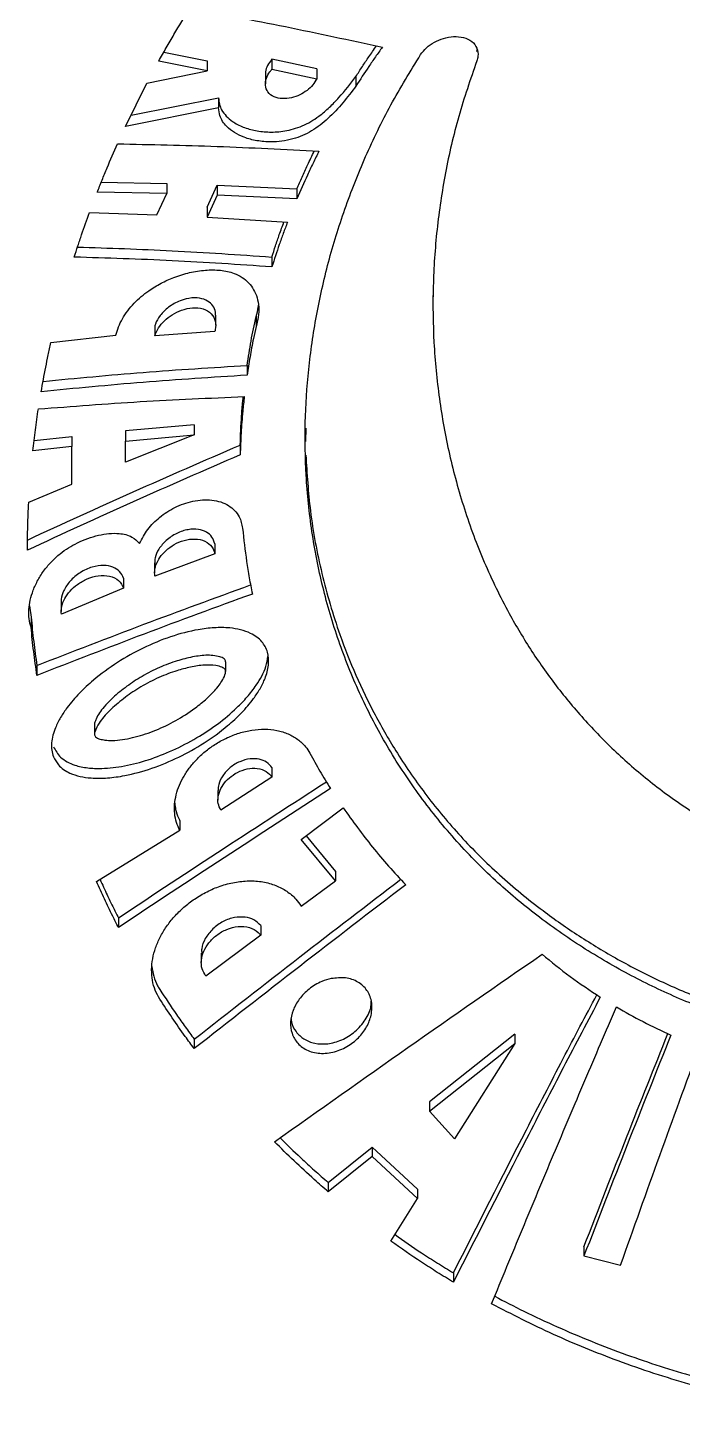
# Model space of a CAD drawing. Header units: millimetres. Extents: x 8 to 862, y 8 to 585.
# Drawn here: x 106.71 to 114.31, y 342.42 to 358.39 of the extents above; entities that cross this region are included whole.
import ezdxf

# ---------------------------------------------------------------- set-up
doc = ezdxf.new("R2010")
doc.units = ezdxf.units.MM
doc.layers.add('OUTLINE', color=7, linetype='Continuous', lineweight=25)

msp = doc.modelspace()

# ---------------------------------------------------------------- linework, layer by layer
at = {"layer": 'OUTLINE'}
for p, q in [((108.29147, 358.09828), (108.79603, 357.99857)), ((111.92531, 358.10838), (111.92908, 358.1307)), ((108.79603, 357.88301), (108.23247, 357.99331)), ((108.79603, 357.99857), (108.79603, 357.88301)), ((110.0682, 357.90456), (109.54709, 358.01649)), ((109.54709, 358.01649), (109.54709, 357.90224)), ((108.09539, 357.73852), (108.79603, 357.88301)), ((109.47119, 357.84546), (109.47119, 357.73101)), ((109.54709, 357.90224), (110.0682, 357.79114)), ((110.0682, 357.90456), (110.0682, 357.79114)), ((110.5231, 357.81844), (110.5231, 357.70568)), ((107.84634, 357.23605), (108.09539, 357.73852)), ((108.92759, 357.45346), (107.84634, 357.23605)), ((107.91096, 357.36642), (108.92759, 357.56883)), ((108.92759, 357.56883), (108.92759, 357.45346)), ((107.56536, 356.59005), (108.32619, 356.57552)), ((108.32619, 356.57552), (108.32619, 356.45905)), ((108.79603, 356.29915), (108.91099, 356.55588)), ((108.91099, 356.55588), (109.83709, 356.51091)), ((108.91099, 356.55588), (108.91099, 356.44051)), ((109.83709, 356.51091), (109.83709, 356.39713)), ((108.32619, 356.45905), (107.51871, 356.4728)), ((108.21024, 356.21153), (108.32619, 356.45905)), ((108.91099, 356.44051), (108.79603, 356.18361)), ((109.83709, 356.39713), (108.91099, 356.44051)), ((107.42941, 356.23742), (108.21024, 356.21153)), ((108.79603, 356.29915), (108.79603, 356.18361)), ((108.79603, 356.18361), (109.72734, 356.12495)), ((109.54709, 355.72113), (109.54709, 355.60703)), ((111.41706, 355.27586), (111.41706, 355.16451)), ((108.18743, 354.92367), (108.18743, 354.80742)), ((108.89446, 354.9283), (108.89446, 355.04402)), ((109.36266, 355.02926), (109.36266, 354.91506)), ((106.98178, 354.72667), (107.7355, 354.81236)), ((108.88327, 354.85675), (108.18743, 354.80742)), ((109.2585, 354.46277), (109.2585, 354.34862)), ((106.78573, 353.58983), (107.22513, 353.63854)), ((107.22513, 353.63854), (107.22513, 353.52118)), ((108.64379, 353.77108), (107.84634, 353.70113)), ((107.84634, 353.70113), (107.84634, 353.5849)), ((108.64379, 353.65623), (107.84634, 353.33783)), ((107.84634, 353.5849), (108.64379, 353.65623)), ((108.64379, 353.77108), (108.64379, 353.65623)), ((109.94011, 353.73235), (109.93837, 353.5798)), ((107.22513, 353.52118), (106.77132, 353.46999)), ((107.22513, 353.08299), (107.22513, 353.52118)), ((107.84634, 353.33783), (107.84634, 353.5849)), ((109.17873, 353.53831), (109.17873, 353.42447)), ((106.72321, 352.87281), (107.22513, 353.08299)), ((108.88327, 352.38984), (108.88327, 352.2762)), ((108.88327, 352.2762), (108.18743, 352.01462)), ((108.1841, 352.16862), (108.1841, 352.05414)), ((107.8256, 351.87667), (107.10242, 351.5724)), ((107.8256, 351.99174), (107.8256, 351.87667)), ((107.10014, 351.72155), (107.10014, 351.60601)), ((106.73194, 351.67098), (106.75098, 351.53865)), ((106.75098, 351.53865), (106.75098, 351.42211)), ((106.81895, 350.97885), (106.81895, 350.86294)), ((109.01008, 350.90692), (109.01008, 351.01969)), ((107.4872, 350.29555), (107.4872, 350.18135)), ((109.54709, 349.79272), (109.54709, 349.68163)), ((109.54709, 349.68163), (108.95347, 349.29933)), ((108.91991, 349.52769), (108.91991, 349.41624)), ((109.88667, 348.9565), (110.3739, 349.3261)), ((108.47809, 349.17662), (108.47809, 349.06465)), ((107.51167, 348.46887), (108.47809, 349.06465)), ((109.94286, 348.99913), (110.28402, 348.58836)), ((110.28402, 348.47872), (109.88667, 348.9565)), ((110.28402, 348.58836), (110.28402, 348.47872)), ((109.88667, 348.18482), (110.28402, 348.47872)), ((107.7647, 348.04892), (107.7647, 347.93692)), ((109.4175, 347.95829), (109.4175, 347.84814)), ((109.4175, 347.84814), (108.77899, 347.37276)), ((108.72739, 347.63941), (108.72739, 347.52852)), ((108.64497, 346.63983), (108.64497, 346.52968)), ((112.36607, 346.69667), (111.37611, 345.91377)), ((112.36607, 346.69667), (112.36607, 346.58906)), ((111.37611, 345.80573), (112.36607, 346.58906)), ((112.36607, 346.58906), (111.66866, 345.48102)), ((111.37611, 345.91377), (111.37611, 345.80573)), ((111.66866, 345.48102), (111.37611, 345.80573)), ((110.20081, 344.97579), (110.71156, 345.38443)), ((110.71156, 345.38443), (111.23804, 344.89938)), ((110.71156, 345.38443), (110.71156, 345.27614)), ((110.71156, 345.27614), (110.20081, 344.86732)), ((111.23804, 344.79134), (110.71156, 345.27614)), ((110.20081, 344.97579), (110.20081, 344.86732)), ((111.23804, 344.89938), (111.23804, 344.79134)), ((110.92926, 344.29438), (111.23804, 344.79134)), ((113.1699, 344.22962), (113.1699, 344.12269)), ((113.1699, 344.12269), (113.59576, 344.01762)), ((111.65416, 343.92536), (111.65416, 343.81734))]:
    msp.add_line(p, q, dxfattribs=at)
for points, knots in [([(108.23247, 357.99331), (108.2615, 358.0453), (108.31956, 358.14926), (108.43907, 358.35515), (108.53335, 358.50759), (108.59605, 358.60895)], [0, 0, 0, 0, 0.25096148, 0.50191666, 1, 1, 1, 1]), ([(108.59605, 358.60895), (108.96406, 358.54015), (109.70038, 358.40249), (110.45268, 358.23875), (110.82898, 358.15685)], [0, 0, 0, 0, 0.49980988, 1, 1, 1, 1]), ([(111.27318, 358.0707), (111.29447, 358.0983), (111.33703, 358.15344), (111.43249, 358.219), (111.54145, 358.26478), (111.66014, 358.2851), (111.77658, 358.27404), (111.87415, 358.22805), (111.9338, 358.15117), (111.94633, 358.06811), (111.93072, 358.01562), (111.92531, 357.99743)], [0, 0, 0, 0, 0.10213372, 0.20411386, 0.31005557, 0.42513788, 0.54998549, 0.68144325, 0.81244472, 0.93501247, 1, 1, 1, 1]), ([(110.5231, 357.81844), (110.54761, 357.85663), (110.59665, 357.933), (110.67506, 358.05102), (110.73099, 358.12989), (110.76045, 358.17143)], [0, 0, 0, 0, 0.32123746, 0.6424776, 1, 1, 1, 1]), ([(110.82898, 358.15685), (110.80229, 358.1196), (110.74891, 358.04509), (110.64562, 357.89524), (110.57202, 357.78138), (110.5231, 357.70568)], [0, 0, 0, 0, 0.25103921, 0.50207603, 1, 1, 1, 1]), ([(109.54709, 358.01649), (109.52912, 357.99319), (109.49318, 357.94659), (109.47071, 357.88512), (109.47356, 357.8542), (109.47436, 357.84555)], [0, 0, 0, 0, 0.41856, 0.83728464, 1, 1, 1, 1]), ([(123.71643, 357.62114), (123.83321, 357.39987), (124.06715, 356.95659), (124.33597, 356.27151), (124.54601, 355.57977), (124.69355, 354.87626), (124.77715, 354.16621), (124.79483, 353.45249), (124.7461, 352.74894), (124.63619, 352.09025), (124.4741, 351.47664), (124.26922, 350.90659), (124.01358, 350.35319), (123.70736, 349.82072), (123.35964, 349.32554), (122.9742, 348.87031), (122.55571, 348.45478), (122.09339, 348.06752), (121.62062, 347.73452), (121.14618, 347.45099), (120.67968, 347.21221), (120.18841, 347.00061), (119.67401, 346.81941), (119.13787, 346.67338), (118.58409, 346.56433), (118.01927, 346.49424), (117.41381, 346.46377), (116.77201, 346.48557), (116.10285, 346.56608), (115.45287, 346.7011), (114.83037, 346.88786), (114.2397, 347.11818), (113.66269, 347.39777), (113.10847, 347.72442), (112.58331, 348.09694), (112.08769, 348.51891), (111.62859, 348.99404), (111.21227, 349.52049), (110.85461, 350.07606), (110.55449, 350.65797), (110.3126, 351.26339), (110.1283, 351.89018), (110.00241, 352.53252), (109.93675, 353.16916), (109.92655, 353.7977), (109.9663, 354.41545), (110.05582, 355.03749), (110.19543, 355.65945), (110.38532, 356.27784), (110.62763, 356.88918), (110.91737, 357.49091), (111.15464, 357.87754), (111.27318, 358.0707)], [0, 0, 0, 0, 0.02287789, 0.04583246, 0.06879484, 0.09168378, 0.11552179, 0.13943276, 0.16334555, 0.1871862, 0.20786477, 0.22862442, 0.24940268, 0.27014523, 0.29080937, 0.30980462, 0.32886019, 0.34790179, 0.36687803, 0.38215959, 0.39749199, 0.41281589, 0.42808579, 0.44345114, 0.45888541, 0.47431472, 0.48967317, 0.50788006, 0.52614893, 0.54436077, 0.56229804, 0.58028672, 0.59823412, 0.61805469, 0.63792681, 0.65776359, 0.67982781, 0.7019709, 0.72412801, 0.7462113, 0.76856794, 0.79098581, 0.81340663, 0.83576731, 0.85628154, 0.87686893, 0.89747706, 0.91805641, 0.93856379, 0.95903499, 0.97953324, 1, 1, 1, 1]), ([(111.92531, 357.99743), (111.85149, 357.78302), (111.70361, 357.35348), (111.55391, 356.69817), (111.45498, 356.03948), (111.41116, 355.38135), (111.42009, 354.72571), (111.48236, 354.07441), (111.5993, 353.42884), (111.77225, 352.79452), (112.00251, 352.17648), (112.26942, 351.62486), (112.55957, 351.13892), (112.86134, 350.71419), (113.20359, 350.30738), (113.58714, 349.92167), (114.01424, 349.56052), (114.48524, 349.23139), (114.96435, 348.96197), (115.43992, 348.75182), (115.8997, 348.59455), (116.38046, 348.47703), (116.87771, 348.40663), (117.3833, 348.38402), (117.8712, 348.40937), (118.33355, 348.47848), (118.76699, 348.58106), (119.2267, 348.73051), (119.70182, 348.93601), (120.18045, 349.20034), (120.62832, 349.50396), (121.04222, 349.84117), (121.42173, 350.20766), (121.76153, 350.5943), (122.08063, 351.02047), (122.37396, 351.4891), (122.63598, 352.00194), (122.853, 352.53087), (123.02631, 353.07202), (123.17008, 353.67568), (123.27068, 354.34386), (123.31212, 355.07653), (123.28665, 355.81501), (123.20209, 356.47924), (123.08375, 357.06627), (122.98619, 357.4044), (122.93741, 357.57347)], [0, 0, 0, 0, 0.027574166, 0.055239586, 0.08294522, 0.110628141, 0.138217337, 0.166078174, 0.194044154, 0.222029629, 0.249964518, 0.277799085, 0.299124413, 0.320504484, 0.341864601, 0.363162812, 0.384316894, 0.405515463, 0.42663873, 0.44323561, 0.459874706, 0.476455297, 0.493143526, 0.509896385, 0.526581221, 0.54152704, 0.556519541, 0.57147477, 0.590945968, 0.610490129, 0.629988684, 0.65044093, 0.670964132, 0.691512096, 0.711998029, 0.736038745, 0.760153773, 0.784309989, 0.808455045, 0.83252112, 0.863575052, 0.894711541, 0.925847357, 0.956900708, 0.978450639, 1, 1, 1, 1]), ([(108.92759, 357.56883), (108.9298, 357.54409), (108.93423, 357.49457), (108.96456, 357.42253), (109.01483, 357.35434), (109.09751, 357.28507), (109.21033, 357.22635), (109.35607, 357.1849), (109.51801, 357.16746), (109.66835, 357.17737), (109.79668, 357.20546), (109.89912, 357.2407), (109.99927, 357.29161), (110.1072, 357.36357), (110.21747, 357.45795), (110.36554, 357.61195), (110.4597, 357.73536), (110.5231, 357.81844)], [0, 0, 0, 0, 0.042863827, 0.085794002, 0.143481794, 0.201271743, 0.284394881, 0.367586846, 0.452578046, 0.53738055, 0.584416975, 0.63137969, 0.678679672, 0.726051399, 0.793380236, 0.860893417, 1, 1, 1, 1]), ([(110.0682, 357.79114), (110.0543, 357.76642), (110.02652, 357.71699), (109.95536, 357.65186), (109.86951, 357.59999), (109.77022, 357.5657), (109.66493, 357.55563), (109.56722, 357.57687), (109.49581, 357.63099), (109.4653, 357.70917), (109.47677, 357.79429), (109.51102, 357.8596), (109.53897, 357.89263), (109.54709, 357.90224)], [0, 0, 0, 0, 0.08262727, 0.16515023, 0.25059096, 0.34486527, 0.45001164, 0.56409815, 0.67984874, 0.78737311, 0.88153277, 0.96553469, 1, 1, 1, 1]), ([(110.5231, 357.70568), (110.47388, 357.64081), (110.37566, 357.51135), (110.23396, 357.35865), (110.10769, 357.25166), (110.00843, 357.18284), (109.90155, 357.12818), (109.7846, 357.08722), (109.66202, 357.06329), (109.52038, 357.05442), (109.371, 357.06719), (109.22884, 357.10529), (109.10986, 357.16183), (109.00851, 357.24154), (108.94026, 357.33907), (108.931, 357.42269), (108.92759, 357.45346)], [0, 0, 0, 0, 0.108607252, 0.216712175, 0.26676248, 0.31672683, 0.367313499, 0.417948036, 0.478167357, 0.538493096, 0.623768569, 0.709095251, 0.7817043, 0.854204648, 0.9463429, 1, 1, 1, 1]), ([(107.51871, 356.4728), (107.53732, 356.51992), (107.57456, 356.61415), (107.65173, 356.80167), (107.71324, 356.94165), (107.75415, 357.03476)], [0, 0, 0, 0, 0.2508711, 0.50173517, 1, 1, 1, 1]), ([(107.75415, 357.03476), (108.13826, 357.02752), (108.90693, 357.01303), (109.69733, 356.96999), (110.09275, 356.94846)], [0, 0, 0, 0, 0.4997182, 1, 1, 1, 1]), ([(109.83709, 356.51091), (109.85703, 356.55731), (109.8969, 356.65012), (109.96319, 356.79711), (110.01239, 356.89702), (110.03902, 356.95107)], [0, 0, 0, 0, 0.31459054, 0.6291748, 1, 1, 1, 1]), ([(110.09275, 356.94846), (110.06988, 356.90264), (110.02413, 356.81101), (109.93711, 356.62755), (109.87703, 356.48914), (109.83709, 356.39713)], [0, 0, 0, 0, 0.25107701, 0.50214075, 1, 1, 1, 1]), ([(107.25196, 355.72019), (107.26589, 355.76343), (107.29376, 355.84992), (107.35182, 356.02239), (107.39841, 356.1515), (107.42941, 356.23742)], [0, 0, 0, 0, 0.25067524, 0.50134691, 1, 1, 1, 1]), ([(109.54709, 355.72113), (109.56091, 355.7645), (109.58855, 355.85126), (109.6342, 355.98685), (109.66843, 356.07877), (109.68658, 356.12752)], [0, 0, 0, 0, 0.31955257, 0.63912266, 1, 1, 1, 1]), ([(109.72734, 356.12495), (109.71101, 356.0818), (109.67836, 355.99549), (109.61674, 355.82295), (109.57492, 355.6933), (109.54709, 355.60703)], [0, 0, 0, 0, 0.25072703, 0.50144855, 1, 1, 1, 1]), ([(109.54709, 355.60703), (109.15941, 355.63298), (108.38362, 355.6849), (107.62932, 355.70842), (107.25196, 355.72019)], [0, 0, 0, 0, 0.499730347, 1, 1, 1, 1]), ([(107.28994, 355.83721), (107.65439, 355.82504), (108.39629, 355.80027), (109.15904, 355.74781), (109.54709, 355.72113)], [0, 0, 0, 0, 0.49123384, 1, 1, 1, 1]), ([(107.7355, 354.81236), (107.74457, 354.84441), (107.76272, 354.90847), (107.80932, 355.00521), (107.87078, 355.09871), (107.96865, 355.21348), (108.10059, 355.32386), (108.25874, 355.41888), (108.41854, 355.49093), (108.59253, 355.54428), (108.77608, 355.57317), (108.95144, 355.57205), (109.0949, 355.54133), (109.20265, 355.48781), (109.27969, 355.42368), (109.33809, 355.34329), (109.37823, 355.24894), (109.39695, 355.14214), (109.39458, 355.0293), (109.37292, 354.95179), (109.36266, 354.91506)], [0, 0, 0, 0, 0.04037137, 0.08071042, 0.12118854, 0.16167817, 0.23967899, 0.2982141, 0.35682612, 0.43015963, 0.50351323, 0.57729655, 0.65093319, 0.70089569, 0.75084939, 0.80075676, 0.85066806, 0.90217925, 0.95364096, 1, 1, 1, 1]), ([(108.89193, 355.04423), (108.89272, 355.04972), (108.89781, 355.085), (108.87431, 355.14092), (108.82194, 355.20387), (108.7339, 355.24363), (108.6166, 355.25199), (108.48045, 355.21981), (108.34859, 355.1472), (108.24728, 355.04859), (108.20212, 354.96941), (108.18943, 354.92989), (108.18743, 354.92367)], [0, 0, 0, 0, 0.01818576, 0.11692672, 0.22096372, 0.33751009, 0.4678305, 0.60775745, 0.74657815, 0.87199522, 0.97985376, 1, 1, 1, 1]), ([(108.18743, 354.80742), (108.1996, 354.83786), (108.22393, 354.8987), (108.29663, 354.9836), (108.38944, 355.05591), (108.50277, 355.11038), (108.62895, 355.13725), (108.75168, 355.12552), (108.84741, 355.07087), (108.89611, 354.98322), (108.89648, 354.90521), (108.88524, 354.86397), (108.88327, 354.85675)], [0, 0, 0, 0, 0.09010488, 0.18004161, 0.27426642, 0.37993414, 0.49884605, 0.62781242, 0.75737507, 0.87589211, 0.97827261, 1, 1, 1, 1]), ([(109.36266, 355.02926), (109.3742, 355.06601), (109.38822, 355.11067), (109.38966, 355.15275), (109.38992, 355.16019)], [0, 0, 0, 0, 0.82305305, 1, 1, 1, 1]), ([(109.2585, 354.46277), (109.27333, 354.55702), (109.29557, 354.69844), (109.33212, 354.88739), (109.35248, 354.98196), (109.36266, 355.02926)], [0, 0, 0, 0, 0.49973218, 0.74983585, 1, 1, 1, 1]), ([(109.36266, 354.91506), (109.35249, 354.8678), (109.32708, 354.74967), (109.29141, 354.56075), (109.26947, 354.41934), (109.2585, 354.34862)], [0, 0, 0, 0, 0.249973908, 0.624875776, 1, 1, 1, 1]), ([(106.86816, 354.15684), (106.88526, 354.2516), (106.91091, 354.39378), (106.95011, 354.58387), (106.97122, 354.67907), (106.98178, 354.72667)], [0, 0, 0, 0, 0.49984995, 0.74990379, 1, 1, 1, 1]), ([(106.8906, 354.27738), (107.27576, 354.31419), (108.05396, 354.38856), (108.85429, 354.43787), (109.2585, 354.46277)], [0, 0, 0, 0, 0.49494414, 1, 1, 1, 1]), ([(109.2585, 354.34862), (108.85467, 354.32304), (108.04659, 354.27187), (107.26111, 354.19519), (106.86816, 354.15684)], [0, 0, 0, 0, 0.49972656, 1, 1, 1, 1]), ([(106.83543, 353.95691), (107.22801, 353.98733), (108.0136, 354.0482), (108.82175, 354.08298), (109.22604, 354.10038)], [0, 0, 0, 0, 0.49972714, 1, 1, 1, 1]), ([(109.22604, 354.10038), (109.21996, 354.04384), (109.20474, 353.90244), (109.1876, 353.67687), (109.18169, 353.50862), (109.17873, 353.42447)], [0, 0, 0, 0, 0.24977262, 0.62473413, 1, 1, 1, 1]), ([(109.17873, 353.53831), (109.18306, 353.65047), (109.18956, 353.81878), (109.20433, 354.00637), (109.21225, 354.0814), (109.21419, 354.0998)], [0, 0, 0, 0, 0.60116636, 0.90214646, 1, 1, 1, 1]), ([(106.77132, 353.46999), (106.78065, 353.55093), (106.79465, 353.67237), (106.817, 353.83482), (106.82929, 353.91621), (106.83543, 353.95691)], [0, 0, 0, 0, 0.49989495, 0.74993499, 1, 1, 1, 1]), ([(109.94097, 353.42027), (109.9546, 353.20413), (109.98392, 352.73925), (110.11627, 352.04323), (110.30156, 351.40798), (110.51691, 350.86284), (110.7393, 350.40222), (111.01091, 349.93318), (111.33879, 349.46077), (111.7338, 348.98716), (112.18245, 348.54067), (112.64664, 348.15831), (113.10992, 347.8346), (113.56415, 347.55997), (114.05199, 347.30945), (114.56781, 347.08914), (115.104, 346.90478), (115.66312, 346.75649), (116.24629, 346.64844), (116.81638, 346.58775), (117.35891, 346.56991), (117.87459, 346.58684), (118.39163, 346.63903), (118.89411, 346.72412), (119.37368, 346.83778), (119.83249, 346.97653), (120.27913, 347.14214), (120.72, 347.33665), (121.14826, 347.55804), (121.56408, 347.80691), (121.95722, 348.07607), (122.38044, 348.40647), (122.81659, 348.80912), (123.25219, 349.29646), (123.63603, 349.81856), (123.96573, 350.3698), (124.23882, 350.94113), (124.45788, 351.53336), (124.62427, 352.14612), (124.73648, 352.80781), (124.79022, 353.33767), (124.78053, 353.65955), (124.77833, 353.7323)], [0, 0, 0, 0, 0.031158, 0.06701466, 0.10287021, 0.12748588, 0.15212226, 0.17673499, 0.20510892, 0.23348031, 0.26259593, 0.29170693, 0.31399698, 0.33628479, 0.35916964, 0.38205178, 0.40437922, 0.42670437, 0.44988702, 0.47306811, 0.49255181, 0.51203547, 0.53213833, 0.55224199, 0.57096394, 0.5896869, 0.60887309, 0.62806061, 0.64841549, 0.66877205, 0.68955674, 0.71034359, 0.74018776, 0.77003634, 0.80073694, 0.83144063, 0.8618162, 0.89219334, 0.92321432, 0.95423601, 0.98965571, 1, 1, 1, 1]), ([(106.7092, 352.43526), (107.11636, 352.6226), (107.93097, 352.99741), (108.76271, 353.35797), (109.17873, 353.53831)], [0, 0, 0, 0, 0.49981841, 1, 1, 1, 1]), ([(109.17873, 353.42447), (108.76299, 353.24366), (107.93119, 352.88192), (107.11663, 352.50591), (106.7092, 352.31783)], [0, 0, 0, 0, 0.499806557, 1, 1, 1, 1]), ([(106.7092, 352.31783), (106.70974, 352.40996), (106.71054, 352.54817), (106.71651, 352.73342), (106.72098, 352.82634), (106.72321, 352.87281)], [0, 0, 0, 0, 0.4998669, 0.7499159, 1, 1, 1, 1]), ([(108.01068, 352.39504), (108.03926, 352.45074), (108.09635, 352.562), (108.24352, 352.70709), (108.42364, 352.82354), (108.59714, 352.88464), (108.74186, 352.90452), (108.85183, 352.90209), (108.95435, 352.88009), (109.04442, 352.83935), (109.11687, 352.78057), (109.18128, 352.6964), (109.19736, 352.61805), (109.20692, 352.57147)], [0, 0, 0, 0, 0.10941907, 0.21852954, 0.33561927, 0.46698889, 0.53905636, 0.61111718, 0.6850874, 0.7590149, 0.82857928, 0.89808623, 1, 1, 1, 1]), ([(106.75098, 351.42211), (106.74202, 351.45415), (106.7241, 351.51826), (106.72262, 351.626), (106.73866, 351.73796), (106.7736, 351.85453), (106.82819, 351.97267), (106.90086, 352.08628), (106.98851, 352.189), (107.11388, 352.30283), (107.29801, 352.41578), (107.49328, 352.48617), (107.65629, 352.51344), (107.79064, 352.51412), (107.92166, 352.48429), (107.98309, 352.42269), (108.01068, 352.39504)], [0, 0, 0, 0, 0.05943778, 0.11891781, 0.178183, 0.23744602, 0.30016044, 0.36283853, 0.42151384, 0.48018014, 0.58720309, 0.71101285, 0.77454658, 0.83799847, 0.92726328, 1, 1, 1, 1]), ([(108.88327, 352.38984), (108.87428, 352.41822), (108.85633, 352.47487), (108.78728, 352.53219), (108.69294, 352.56393), (108.57298, 352.56153), (108.44126, 352.51893), (108.31933, 352.43834), (108.2325, 352.33604), (108.18806, 352.24072), (108.18767, 352.18859), (108.18752, 352.16845)], [0, 0, 0, 0, 0.10424277, 0.20815869, 0.32074853, 0.44573748, 0.57892937, 0.71058086, 0.83009724, 0.93436313, 1, 1, 1, 1]), ([(109.20692, 352.57147), (109.22077, 352.44318), (109.24155, 352.25064), (109.28282, 351.99704), (109.30753, 351.87117), (109.31989, 351.80822)], [0, 0, 0, 0, 0.49950251, 0.74968949, 1, 1, 1, 1]), ([(108.18743, 352.01462), (108.18561, 352.04275), (108.18197, 352.09903), (108.21667, 352.19148), (108.27741, 352.27851), (108.36327, 352.3556), (108.47114, 352.41623), (108.59451, 352.45045), (108.71832, 352.44697), (108.81949, 352.40042), (108.86973, 352.33394), (108.88051, 352.28796), (108.88327, 352.2762)], [0, 0, 0, 0, 0.089776531, 0.179598785, 0.269161337, 0.364459965, 0.470184115, 0.588101695, 0.715152402, 0.842545253, 0.959727868, 1, 1, 1, 1]), ([(107.10242, 351.5724), (107.10146, 351.60163), (107.09955, 351.66011), (107.13763, 351.7558), (107.20198, 351.84599), (107.29214, 351.92646), (107.40545, 351.99049), (107.53574, 352.02727), (107.66504, 352.02319), (107.77453, 351.97522), (107.80908, 351.90855), (107.8256, 351.87667)], [0, 0, 0, 0, 0.09152472, 0.18308614, 0.27462655, 0.37296226, 0.48327629, 0.60754367, 0.74215787, 0.87669133, 1, 1, 1, 1]), ([(107.8256, 351.99174), (107.81194, 352.01976), (107.78467, 352.0757), (107.70071, 352.12557), (107.59164, 352.14588), (107.45846, 352.12675), (107.31989, 352.06415), (107.20141, 351.96573), (107.1273, 351.8542), (107.09986, 351.77014), (107.10159, 351.73038), (107.10198, 351.72156)], [0, 0, 0, 0, 0.11073888, 0.22107139, 0.34247603, 0.47718769, 0.61803661, 0.75224452, 0.86960609, 0.97107352, 1, 1, 1, 1]), ([(106.81895, 350.97885), (107.23172, 351.1393), (108.0509, 351.45775), (108.88566, 351.76239), (109.29981, 351.91352)], [0, 0, 0, 0, 0.503870549, 1, 1, 1, 1]), ([(109.31989, 351.80822), (108.89925, 351.65421), (108.0577, 351.34608), (107.23195, 351.02402), (106.81895, 350.86294)], [0, 0, 0, 0, 0.49984268, 1, 1, 1, 1]), ([(106.75098, 351.53865), (106.76039, 351.44494), (106.7745, 351.30435), (106.79855, 351.11806), (106.81215, 351.02526), (106.81895, 350.97885)], [0, 0, 0, 0, 0.49986126, 0.74991475, 1, 1, 1, 1]), ([(106.81895, 350.86294), (106.80571, 350.95567), (106.78584, 351.09479), (106.76458, 351.2815), (106.75552, 351.37524), (106.75098, 351.42211)], [0, 0, 0, 0, 0.499863765, 0.749913261, 1, 1, 1, 1]), ([(107.01094, 349.91886), (107.00325, 349.94403), (106.98786, 349.99439), (106.9866, 350.10762), (107.02153, 350.23892), (107.09136, 350.37637), (107.18268, 350.51239), (107.30969, 350.6592), (107.50379, 350.83837), (107.75081, 351.01886), (108.05306, 351.18774), (108.36923, 351.31887), (108.64808, 351.39207), (108.87805, 351.42033), (109.0431, 351.41909), (109.18503, 351.3963), (109.31708, 351.35053), (109.43288, 351.26785), (109.50506, 351.13694), (109.51531, 350.98584), (109.47602, 350.83886), (109.41181, 350.70812), (109.32193, 350.57213), (109.19629, 350.42609), (109.00487, 350.24964), (108.76147, 350.0728), (108.46446, 349.9075), (108.15416, 349.7782), (107.87525, 349.70203), (107.63866, 349.6688), (107.46473, 349.66718), (107.31806, 349.68786), (107.18468, 349.73123), (107.0711, 349.80411), (107.02818, 349.88597), (107.01094, 349.91886)], [0, 0, 0, 0, 0.01408804, 0.02817892, 0.05609819, 0.07526683, 0.09447055, 0.12474689, 0.15508375, 0.2029128, 0.25080225, 0.30052461, 0.35019936, 0.37904462, 0.40785592, 0.42937432, 0.45085466, 0.48042092, 0.50531216, 0.53025201, 0.5545689, 0.57379072, 0.59304804, 0.62306817, 0.65314686, 0.69992097, 0.7467544, 0.79529941, 0.84380876, 0.87470052, 0.9055536, 0.92737564, 0.94916128, 0.97957827, 1, 1, 1, 1]), ([(107.01094, 350.03358), (107.03518, 349.9905), (107.07468, 349.92031), (107.16877, 349.8578), (107.27259, 349.81338), (107.40754, 349.78584), (107.60018, 349.77871), (107.83732, 349.80699), (108.1149, 349.87972), (108.39761, 349.98974), (108.66763, 350.12972), (108.91939, 350.29558), (109.11441, 350.45781), (109.26249, 350.61245), (109.35898, 350.7361), (109.43031, 350.85558), (109.48366, 350.96853), (109.49383, 351.04488), (109.499, 351.08369)], [0, 0, 0, 0, 0.05797206, 0.09447726, 0.13201854, 0.18746805, 0.24440975, 0.3328108, 0.42361509, 0.51690261, 0.61199126, 0.69691513, 0.78372166, 0.83411864, 0.88541445, 0.9226086, 0.96065788, 1, 1, 1, 1]), ([(109.00983, 351.01965), (109.00875, 351.02732), (109.00667, 351.04209), (108.98473, 351.0659), (108.91075, 351.09147), (108.77979, 351.10338), (108.60252, 351.07626), (108.41338, 351.0245), (108.21555, 350.94837), (108.02029, 350.84509), (107.84058, 350.72407), (107.70089, 350.60747), (107.58354, 350.48718), (107.5177, 350.39315), (107.4929, 350.3243), (107.48588, 350.30315), (107.48737, 350.29599), (107.48746, 350.29558)], [0, 0, 0, 0, 0.01438916, 0.02770614, 0.06383099, 0.16233276, 0.26378999, 0.36550002, 0.4837045, 0.60184386, 0.70869989, 0.81542062, 0.87697455, 0.96496268, 0.98588832, 0.99920315, 1, 1, 1, 1]), ([(107.4908, 350.16439), (107.48907, 350.17045), (107.48497, 350.1848), (107.49995, 350.2355), (107.549, 350.33061), (107.66471, 350.46173), (107.82198, 350.59618), (108.00573, 350.7226), (108.20636, 350.83075), (108.40285, 350.90745), (108.58268, 350.95785), (108.74362, 350.98539), (108.87462, 350.98579), (108.95347, 350.96428), (108.98873, 350.94797), (109.00411, 350.93297), (109.01164, 350.91287), (109.00553, 350.87157), (108.96749, 350.79182), (108.88413, 350.68078), (108.76072, 350.56511), (108.60034, 350.44105), (108.40348, 350.31771), (108.16896, 350.21102), (107.93015, 350.13447), (107.74064, 350.10414), (107.61486, 350.10868), (107.55091, 350.12415), (107.5049, 350.13731), (107.49351, 350.15917), (107.4908, 350.16439)], [0, 0, 0, 0, 0.0060896, 0.01442888, 0.04293536, 0.090715, 0.1452381, 0.19985792, 0.26089783, 0.32197094, 0.36780341, 0.41357458, 0.45931489, 0.48212256, 0.49060446, 0.49711015, 0.50360255, 0.51111856, 0.53277923, 0.57339633, 0.61686674, 0.6604485, 0.72744181, 0.79443902, 0.86251798, 0.93027274, 0.95648407, 0.97523605, 0.99409397, 1, 1, 1, 1]), ([(108.47809, 349.06465), (108.46379, 349.09481), (108.4352, 349.15511), (108.41525, 349.25777), (108.41423, 349.36635), (108.43284, 349.47787), (108.4704, 349.58878), (108.52483, 349.69729), (108.5956, 349.80113), (108.68242, 349.90055), (108.7836, 349.99154), (108.90049, 350.07439), (109.02885, 350.1435), (109.16939, 350.19771), (109.31521, 350.23152), (109.46357, 350.24283), (109.60637, 350.22846), (109.7371, 350.18893), (109.84936, 350.12441), (109.93425, 350.04695), (109.97268, 349.98495), (109.989, 349.95861)], [0, 0, 0, 0, 0.04703325, 0.09405301, 0.14114272, 0.18823211, 0.23443859, 0.2806575, 0.32822675, 0.37581268, 0.42717376, 0.4785526, 0.5350108, 0.59148143, 0.65243287, 0.71338028, 0.77570833, 0.83800712, 0.89717939, 0.95631213, 1, 1, 1, 1]), ([(109.989, 349.95861), (110.02693, 349.88957), (110.08383, 349.78599), (110.16468, 349.64995), (110.20661, 349.58255), (110.22757, 349.54885)], [0, 0, 0, 0, 0.49979599, 0.74987208, 1, 1, 1, 1]), ([(109.54709, 349.79272), (109.52814, 349.81581), (109.4903, 349.86191), (109.39935, 349.89578), (109.29183, 349.89983), (109.17281, 349.86719), (109.0595, 349.79838), (108.97359, 349.70381), (108.92543, 349.60754), (108.92368, 349.55069), (108.92297, 349.52747)], [0, 0, 0, 0, 0.12120012, 0.2420611, 0.37192336, 0.51167277, 0.65461569, 0.79107282, 0.91462691, 1, 1, 1, 1]), ([(108.95347, 349.29933), (108.94129, 349.32357), (108.9169, 349.37209), (108.91944, 349.46234), (108.95154, 349.55315), (109.01178, 349.63856), (109.09693, 349.71246), (109.20328, 349.76691), (109.3216, 349.7915), (109.43445, 349.77711), (109.51002, 349.7332), (109.53843, 349.69369), (109.54709, 349.68163)], [0, 0, 0, 0, 0.094018652, 0.188160067, 0.280200471, 0.374330264, 0.475315767, 0.585873824, 0.705405145, 0.828804719, 0.947756331, 1, 1, 1, 1]), ([(107.7647, 348.04892), (108.17314, 348.3191), (108.97406, 348.8489), (109.78271, 349.37148), (110.17897, 349.62756)], [0, 0, 0, 0, 0.50997556, 1, 1, 1, 1]), ([(110.22757, 349.54885), (109.81518, 349.28206), (108.99027, 348.7484), (108.17326, 348.20743), (107.7647, 347.93692)], [0, 0, 0, 0, 0.49993755, 1, 1, 1, 1]), ([(108.41958, 349.37922), (108.42191, 349.35492), (108.42761, 349.29541), (108.45119, 349.22878), (108.47225, 349.18795), (108.47809, 349.17662)], [0, 0, 0, 0, 0.33275642, 0.81493782, 1, 1, 1, 1]), ([(110.3739, 349.3261), (110.48458, 349.17223), (110.65086, 348.94109), (110.90041, 348.64688), (111.03378, 348.50425), (111.1005, 348.43289)], [0, 0, 0, 0, 0.49873988, 0.7492098, 1, 1, 1, 1]), ([(107.7647, 347.93692), (107.74239, 347.98086), (107.6866, 348.09075), (107.60147, 348.26786), (107.54161, 348.40186), (107.51167, 348.46887)], [0, 0, 0, 0, 0.24990624, 0.62488648, 1, 1, 1, 1]), ([(107.55182, 348.49362), (107.57877, 348.43366), (107.6258, 348.329), (107.69774, 348.18104), (107.74238, 348.09296), (107.7647, 348.04892)], [0, 0, 0, 0, 0.40145767, 0.70070651, 1, 1, 1, 1]), ([(108.24539, 347.10454), (108.22635, 347.13834), (108.18827, 347.20591), (108.15683, 347.32199), (108.14671, 347.4454), (108.15895, 347.57305), (108.1931, 347.70098), (108.24715, 347.82719), (108.32063, 347.94884), (108.41313, 348.06598), (108.52294, 348.17386), (108.65116, 348.2726), (108.79338, 348.35577), (108.9499, 348.42192), (109.11345, 348.46486), (109.28041, 348.48216), (109.44229, 348.47029), (109.59144, 348.43), (109.72127, 348.36142), (109.82028, 348.27872), (109.86715, 348.21242), (109.88667, 348.18482)], [0, 0, 0, 0, 0.04750475, 0.09499893, 0.1425436, 0.19008964, 0.2370242, 0.28396996, 0.33239412, 0.38083498, 0.43290069, 0.48498381, 0.54176878, 0.5985638, 0.65926622, 0.71996133, 0.78140718, 0.84282297, 0.90076816, 0.95867807, 1, 1, 1, 1]), ([(108.64497, 346.63983), (109.0526, 346.9584), (109.84852, 347.5804), (110.65058, 348.1962), (111.04186, 348.49661)], [0, 0, 0, 0, 0.51215722, 1, 1, 1, 1]), ([(111.1005, 348.43289), (110.68972, 348.11729), (109.86807, 347.48604), (109.05269, 346.84849), (108.64497, 346.52968)], [0, 0, 0, 0, 0.4999523, 1, 1, 1, 1]), ([(109.4175, 347.95829), (109.39275, 347.98264), (109.3433, 348.03129), (109.23433, 348.06184), (109.11036, 348.05751), (108.97833, 348.01146), (108.85701, 347.92579), (108.77066, 347.8135), (108.72817, 347.71141), (108.73128, 347.65633), (108.73224, 347.63943)], [0, 0, 0, 0, 0.12531148, 0.25030133, 0.38382729, 0.52698238, 0.67347578, 0.81419312, 0.94296249, 1, 1, 1, 1]), ([(108.77899, 347.37276), (108.7624, 347.39981), (108.72921, 347.45392), (108.72322, 347.55717), (108.75148, 347.66293), (108.81333, 347.76432), (108.90542, 347.85356), (109.02352, 347.92098), (109.15712, 347.95429), (109.28689, 347.94305), (109.37338, 347.89838), (109.40818, 347.85876), (109.4175, 347.84814)], [0, 0, 0, 0, 0.09547698, 0.19104618, 0.28505748, 0.38152664, 0.48469814, 0.59679511, 0.71677062, 0.8393992, 0.9569565, 1, 1, 1, 1]), ([(109.57712, 345.44861), (110.09258, 345.81404), (111.12363, 346.54499), (112.16439, 347.26585), (112.68483, 347.62633)], [0, 0, 0, 0, 0.499938083, 1, 1, 1, 1]), ([(112.68483, 347.62633), (112.79084, 347.53867), (113.00344, 347.36286), (113.24081, 347.2063), (113.35982, 347.12779)], [0, 0, 0, 0, 0.49860548, 1, 1, 1, 1]), ([(108.15401, 347.48322), (108.15968, 347.44519), (108.17138, 347.36661), (108.20726, 347.27862), (108.23639, 347.23035), (108.24539, 347.21542)], [0, 0, 0, 0, 0.39324903, 0.81245794, 1, 1, 1, 1]), ([(110.23615, 347.34325), (110.29145, 347.34952), (110.40217, 347.36207), (110.54949, 347.31127), (110.65551, 347.21558), (110.70915, 347.08954), (110.71231, 346.95155), (110.66928, 346.8119), (110.58232, 346.67981), (110.45464, 346.56754), (110.29542, 346.49099), (110.12329, 346.46542), (109.96433, 346.49801), (109.84321, 346.58236), (109.7734, 346.70145), (109.75587, 346.83725), (109.78631, 346.97686), (109.86098, 347.11119), (109.97671, 347.22906), (110.10857, 347.30908), (110.19926, 347.33337), (110.23615, 347.34325)], [0, 0, 0, 0, 0.05774462, 0.11561272, 0.17005722, 0.22018545, 0.26804517, 0.31627861, 0.36701771, 0.42143278, 0.47937333, 0.5391695, 0.59810748, 0.65376746, 0.70539831, 0.75415016, 0.80219122, 0.85174366, 0.9045015, 0.96116174, 1, 1, 1, 1]), ([(108.24539, 347.21542), (108.30914, 347.11848), (108.4048, 346.97302), (108.54002, 346.78189), (108.60998, 346.68719), (108.64497, 346.63983)], [0, 0, 0, 0, 0.49975356, 0.74984854, 1, 1, 1, 1]), ([(108.64497, 346.52968), (108.61003, 346.57693), (108.52266, 346.69508), (108.38841, 346.88636), (108.29307, 347.0318), (108.24539, 347.10454)], [0, 0, 0, 0, 0.24985036, 0.62482756, 1, 1, 1, 1]), ([(109.77193, 346.87673), (109.77212, 346.86502), (109.77303, 346.80866), (109.8227, 346.72281), (109.91481, 346.63485), (110.0441, 346.58512), (110.19728, 346.57957), (110.36174, 346.62489), (110.51753, 346.72169), (110.63568, 346.85909), (110.70003, 346.98963), (110.70081, 347.06417), (110.70104, 347.0857)], [0, 0, 0, 0, 0.02699514, 0.12998744, 0.23305843, 0.34047807, 0.45491556, 0.57681046, 0.70371509, 0.83042248, 0.951032, 1, 1, 1, 1]), ([(111.65416, 343.92536), (111.93594, 344.48064), (112.35881, 345.31391), (112.91509, 346.38893), (113.18887, 346.90882), (113.31893, 347.15581)], [0, 0, 0, 0, 0.511835543, 0.768087049, 1, 1, 1, 1]), ([(113.35982, 347.12779), (113.21632, 346.85506), (112.92931, 346.30959), (112.35953, 345.20764), (111.93639, 344.37363), (111.65416, 343.81734)], [0, 0, 0, 0, 0.249809313, 0.499623881, 1, 1, 1, 1]), ([(112.09708, 343.56567), (112.2165, 343.85555), (112.45534, 344.4353), (112.81657, 345.30011), (113.18012, 346.16068), (113.42463, 346.72927), (113.54688, 347.01355)], [0, 0, 0, 0, 0.24978822, 0.49956889, 0.74978649, 1, 1, 1, 1]), ([(113.54688, 347.01355), (113.64874, 346.95559), (113.85285, 346.83944), (114.07027, 346.73776), (114.17918, 346.68682)], [0, 0, 0, 0, 0.49906207, 1, 1, 1, 1]), ([(113.1699, 344.22962), (113.33669, 344.65981), (113.65898, 345.49106), (113.98629, 346.30907), (114.1442, 346.70374)], [0, 0, 0, 0, 0.51752337, 1, 1, 1, 1]), ([(114.17918, 346.68682), (114.00978, 346.26317), (113.67074, 345.41528), (113.33692, 344.55375), (113.1699, 344.12269)], [0, 0, 0, 0, 0.49965918, 1, 1, 1, 1]), ([(113.59576, 344.01762), (113.74677, 344.44239), (114.04898, 345.29252), (114.35597, 346.12902), (114.50957, 346.54755)], [0, 0, 0, 0, 0.49966386, 1, 1, 1, 1]), ([(109.64207, 345.49447), (109.7209, 345.41663), (109.84994, 345.28921), (110.03826, 345.11743), (110.14662, 345.02301), (110.20081, 344.97579)], [0, 0, 0, 0, 0.43976146, 0.71982109, 1, 1, 1, 1]), ([(110.20081, 344.86732), (110.1467, 344.91442), (110.0114, 345.03221), (109.80208, 345.22532), (109.65213, 345.37416), (109.57712, 345.44861)], [0, 0, 0, 0, 0.24984509, 0.62474898, 1, 1, 1, 1]), ([(110.97633, 344.37013), (111.07825, 344.29869), (111.23903, 344.186), (111.46704, 344.03944), (111.59177, 343.96339), (111.65416, 343.92536)], [0, 0, 0, 0, 0.46404723, 0.73195876, 1, 1, 1, 1]), ([(111.65416, 343.81734), (111.59169, 343.85541), (111.46674, 343.93155), (111.22271, 344.08859), (111.04652, 344.21214), (110.92926, 344.29438)], [0, 0, 0, 0, 0.250629948, 0.501259879, 1, 1, 1, 1]), ([(115.27075, 342.42121), (115.12492, 342.45208), (114.8329, 342.51389), (114.40306, 342.62821), (113.97993, 342.75733), (113.4452, 342.94426), (112.80599, 343.20407), (112.33401, 343.44482), (112.09708, 343.56567)], [0, 0, 0, 0, 0.1286589, 0.25764517, 0.38630206, 0.51527177, 0.75667195, 1, 1, 1, 1]), ([(112.13389, 343.65484), (112.24599, 343.59639), (112.48264, 343.47298), (112.85749, 343.29858), (113.25481, 343.12936), (113.7809, 342.92914), (114.44779, 342.71173), (114.99563, 342.58976), (115.27075, 342.52851)], [0, 0, 0, 0, 0.1175124, 0.24808755, 0.37839272, 0.50899609, 0.75342685, 1, 1, 1, 1])]:
    msp.add_open_spline(points, degree=3, knots=knots, dxfattribs=at)

doc.saveas('drawing.dxf')
